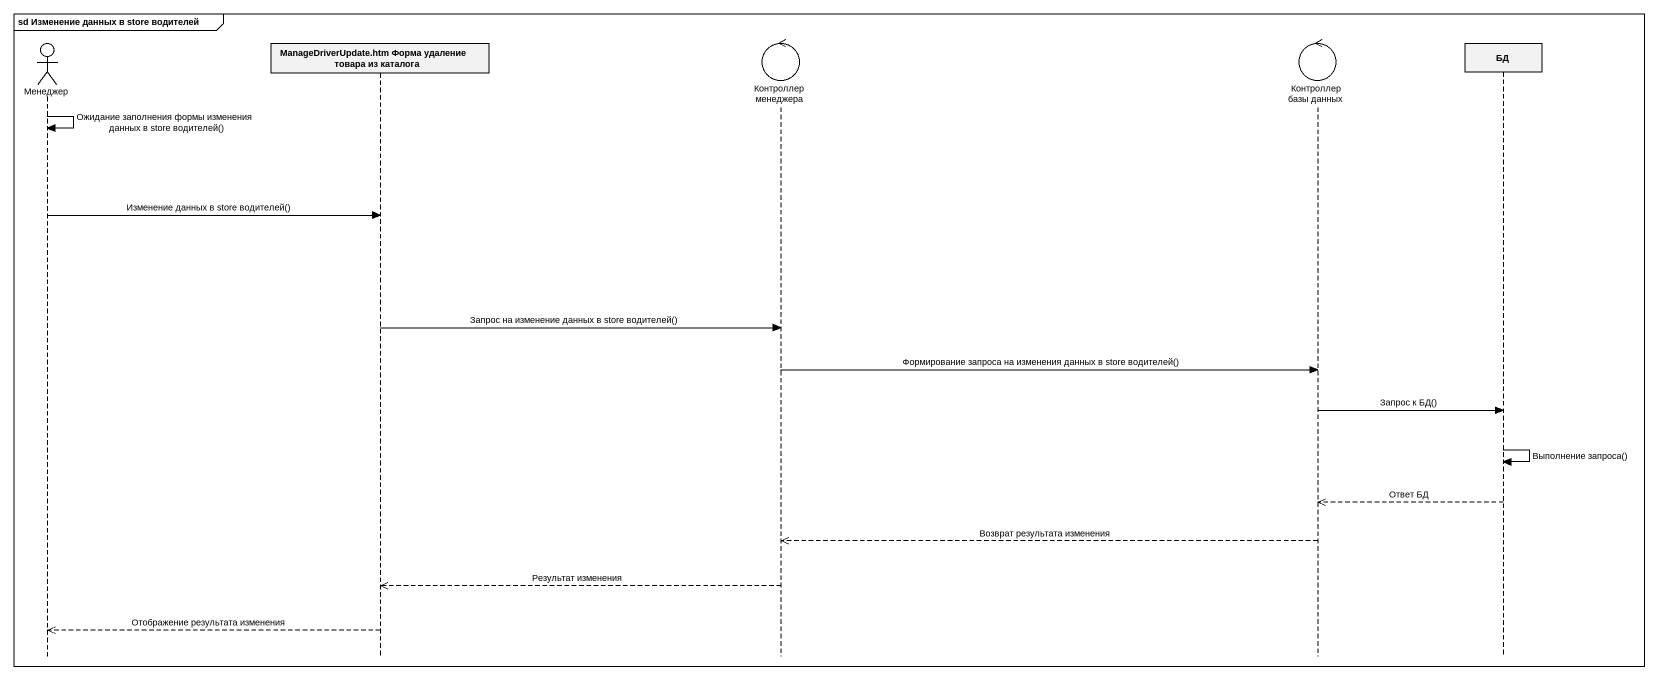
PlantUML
@startuml
mainframe sd Изменение данных в store водителей
hide footbox
actor Менеджер
participant "ManageDriverUpdate.htm Форма удаление товара из каталога" as ManageDriverUpdate_htm
control "Контроллер менеджера" as Контроллер_менеджера
control "Контроллер базы данных" as Контроллер_базы_данных
participant БД

Менеджер -> Менеджер : Ожидание заполнения формы изменения данных в store водителей()
Менеджер -> ManageDriverUpdate_htm : Изменение данных в store водителей()
ManageDriverUpdate_htm -> Контроллер_менеджера : Запрос на изменение данных в store водителей()
Контроллер_менеджера -> Контроллер_базы_данных : Формирование запроса на изменения данных в store водителей()
Контроллер_базы_данных -> БД : Запрос к БД()
БД -> БД : Выполнение запроса()
БД -->> Контроллер_базы_данных : Ответ БД
Контроллер_базы_данных -->> Контроллер_менеджера : Возврат результата изменения
Контроллер_менеджера -->> ManageDriverUpdate_htm : Результат изменения
ManageDriverUpdate_htm -->> Менеджер : Отображение результата изменения
@enduml
